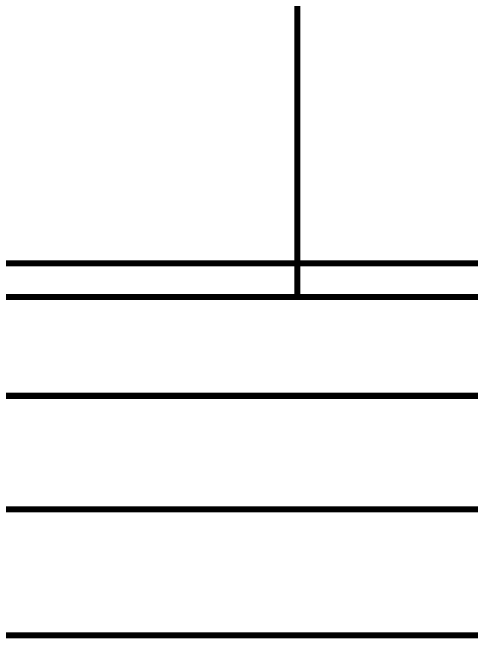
# Model space of a CAD drawing. Header units: inches. Extents: x -524 to 1067, y -71 to 1110.
# Drawn here: x 576.7 to 645.9, y -71.3 to 23.1 of the extents above; entities that cross this region are included whole.
import ezdxf

# ---------------------------------------------------------------- set-up
doc = ezdxf.new("R2010")
doc.units = ezdxf.units.IN
doc.header["$MEASUREMENT"] = 0
doc.layers.add('P', color=7, linetype='Continuous')

msp = doc.modelspace()

# ---------------------------------------------------------------- linework, layer by layer
at = {"layer": 'P', "const_width": 0.927}
for points in [[(619.651, 41.593), (619.651, -19.823)], [(952.877, -14.739), (372.111, -14.739)], [(957.961, -19.823), (366.961, -19.823)], [(440.677, -34.696), (658.083, -34.696)], [(322.025, -70.811), (1045.839, -70.811), (1045.839, -42.291)], [(372.111, -51.821), (650.422, -51.821)]]:
    msp.add_lwpolyline(points, dxfattribs=at)

doc.saveas('drawing.dxf')
